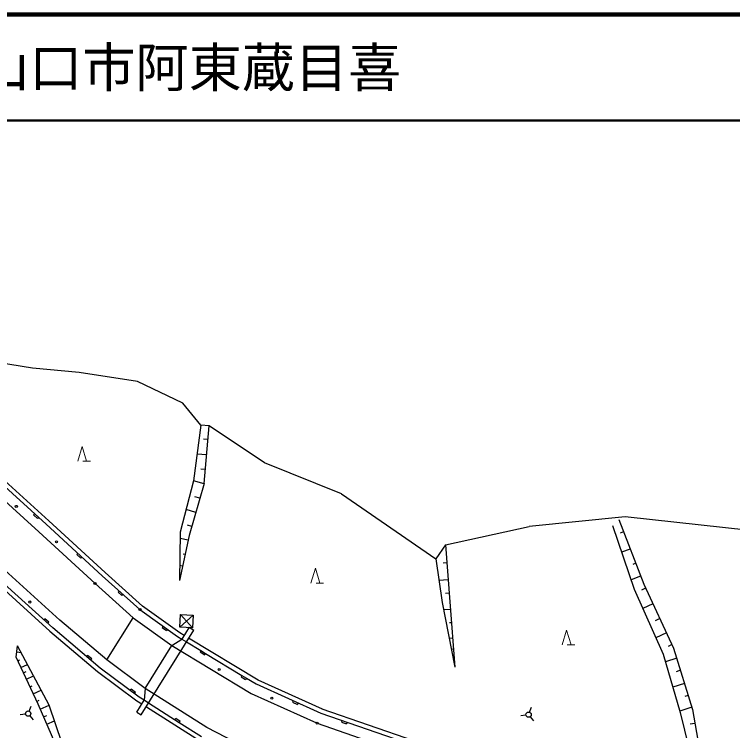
# Model space of a CAD drawing. Units: millimetres, scale not verified. Extents: x 40000 to 680000, y 20000 to 380000.
# Drawn here: x 408623 to 476218, y 312564 to 380000 of the extents above; entities that cross this region are included whole.
import ezdxf
from ezdxf.enums import TextEntityAlignment as Align

# ---------------------------------------------------------------- set-up
doc = ezdxf.new("R2010")
doc.units = ezdxf.units.MM
doc.header["$LTSCALE"] = 1000
for name, color, linetype, lineweight in [('M-BGD', 7, 'Continuous', 13), ('M-TTL', 2, 'Continuous', 140), ('M-TTL-LINE', 7, 'Continuous', 50)]:
    doc.layers.add(name, color=color, linetype=linetype, lineweight=lineweight)
doc.layers.add('M-TTL-TXT', color=7, linetype='Continuous')
doc.styles.add('ＭＳ ゴシック', font='')
doc.styles.get('ＭＳ ゴシック').set_extended_font_data('MS Gothic')

msp = doc.modelspace()

# ---------------------------------------------------------------- linework, layer by layer
at = {"layer": 'M-BGD', "lineweight": 25}
for p, q in [((410316, 346702), (401317, 348099)), ((414734, 346275), (410316, 346702)), ((420199, 345428), (414734, 346275)), ((424469, 343406), (420199, 345428)), ((426158, 341310), (424469, 343406)), ((426158, 341310), (425473, 336073)), ((426962, 341268), (426158, 341310)), ((426486, 335843), (426962, 341268)), ((432159, 337787), (426962, 341268)), ((426848, 339968), (426409, 340007)), ((412897, 322980), (396052, 338266)), ((426721, 338521), (425804, 338601)), ((412238, 322228), (395380, 337525)), ((405387, 337650), (411601, 332012)), ((411871, 332307), (405654, 337947)), ((439407, 334851), (432159, 337787)), ((395127, 337215), (411974, 321927)), ((404715, 336909), (410929, 331271)), ((426601, 337147), (426160, 337186)), ((425473, 336073), (424234, 331251)), ((426470, 335785), (425473, 336073)), ((426486, 335843), (425066, 330937)), ((439407, 334851), (448271, 328740)), ((426083, 334450), (425610, 334587)), ((425695, 333111), (424780, 333376)), ((410531, 332983), (410430, 332872)), ((410430, 332872), (410800, 332536)), ((410901, 332647), (410800, 332536)), ((466094, 332702), (457055, 331794)), ((479707, 331195), (466094, 332702)), ((411601, 332012), (416885, 327152)), ((417153, 327448), (411871, 332307)), ((425312, 331789), (424922, 331902)), ((465514, 332442), (467851, 326341)), ((410924, 331276), (416213, 326411)), ((424234, 331251), (424151, 326705)), ((449196, 330065), (457055, 331794)), ((464911, 331863), (466965, 325871)), ((465957, 331287), (465626, 331160)), ((425066, 330937), (424151, 326705)), ((424969, 330492), (424223, 330653)), ((449196, 330065), (448271, 328740)), ((449196, 330065), (449600, 324697)), ((414611, 329243), (414509, 329133)), ((424681, 329157), (424516, 329192)), ((466578, 329664), (465771, 329355)), ((414509, 329133), (414877, 328794)), ((414979, 328905), (414877, 328794)), ((448271, 328740), (448872, 324613)), ((424441, 328047), (424176, 328104)), ((449324, 328366), (448965, 328339)), ((467094, 328317), (466829, 328215)), ((420695, 324279), (417153, 327448)), ((416885, 327152), (420444, 323966)), ((449444, 326763), (448569, 326697)), ((467561, 327098), (466662, 326754)), ((416213, 326411), (419818, 323185)), ((466965, 325871), (469694, 319753)), ((468019, 325981), (467639, 325803)), ((467851, 326341), (470657, 320322)), ((418478, 325726), (418378, 325614)), ((418378, 325614), (418751, 325280)), ((418851, 325392), (418751, 325280)), ((449540, 325497), (449208, 325471)), ((448872, 324613), (450082, 318553)), ((449600, 324697), (450082, 318553)), ((468713, 324494), (467774, 324056)), ((420444, 323966), (423987, 321430)), ((424207, 321764), (420695, 324279)), ((449655, 323971), (449010, 323923)), ((417325, 319234), (419818, 323185)), ((419818, 323185), (423436, 320594)), ((424194, 322304), (424251, 323503)), ((424194, 322304), (425450, 323445)), ((424251, 323503), (425450, 323445)), ((424251, 323503), (425392, 322247)), ((425450, 323445), (425392, 322247)), ((469355, 323115), (468916, 322911)), ((411399, 322988), (411500, 323100)), ((411870, 322764), (411500, 323100)), ((411770, 322652), (411870, 322764)), ((417325, 319234), (412897, 322980)), ((449749, 322728), (449572, 322714)), ((411974, 321927), (416453, 318138)), ((416702, 318451), (412238, 322228)), ((420571, 314044), (425499, 322034)), ((422622, 322407), (422535, 322285)), ((422535, 322285), (422941, 321994)), ((423029, 322116), (422941, 321994)), ((425392, 322247), (424194, 322304)), ((424598, 321527), (424207, 321764)), ((425071, 322293), (424388, 321187)), ((425071, 322293), (425499, 322034)), ((469985, 321764), (469001, 321306)), ((423436, 320594), (424388, 321187)), ((423987, 321430), (424388, 321187)), ((424388, 321187), (424816, 320928)), ((431565, 317312), (425026, 321268)), ((449859, 321264), (449545, 321241)), ((408783, 319493), (408933, 320537)), ((411890, 314960), (408933, 320537)), ((420934, 316538), (423436, 320594)), ((423436, 320594), (430912, 316071)), ((424816, 320928), (426185, 320100)), ((470499, 320661), (470151, 320498)), ((408853, 319984), (409257, 319926)), ((426185, 320100), (426107, 319971)), ((426107, 319971), (426535, 319712)), ((426185, 320100), (426613, 319841)), ((426613, 319841), (426535, 319712)), ((426613, 319841), (430035, 317770)), ((449936, 320243), (449853, 320237)), ((469694, 319753), (471278, 314269)), ((470657, 320322), (472447, 314567)), ((410856, 315058), (408783, 319493)), ((408948, 319139), (409118, 319218)), ((415424, 319532), (415521, 319647)), ((415903, 319324), (415521, 319647)), ((415806, 319209), (415903, 319324)), ((420934, 316538), (417325, 319234)), ((470951, 319376), (469897, 319048)), ((409238, 318519), (409851, 318805)), ((420366, 315715), (416702, 318451)), ((409472, 318019), (409722, 318136)), ((409751, 317422), (410419, 317735)), ((416453, 318138), (420139, 315385)), ((430035, 317770), (429958, 317642)), ((430035, 317770), (430463, 317511)), ((471304, 318243), (470890, 318114)), ((429958, 317642), (430385, 317383)), ((430463, 317511), (430385, 317383)), ((430463, 317511), (431378, 316957)), ((437620, 314571), (431565, 317312)), ((410090, 316697), (410286, 316789)), ((410407, 316017), (411146, 316363)), ((419536, 316335), (419625, 316455)), ((420026, 316156), (419625, 316455)), ((420934, 316538), (420831, 315419)), ((426738, 312848), (420934, 316538)), ((431378, 316957), (437455, 314206)), ((471688, 317008), (470585, 316666)), ((419936, 316036), (420026, 316156)), ((420831, 315419), (420366, 315715)), ((430912, 316071), (437042, 313295)), ((472042, 315870), (471713, 315768)), ((410736, 315315), (410955, 315418)), ((412442, 311446), (410856, 315058)), ((420139, 315385), (420622, 315078)), ((420149, 314312), (420831, 315419)), ((421253, 315150), (420831, 315419)), ((424147, 313310), (421253, 315150)), ((434872, 315376), (434810, 315239)), ((434810, 315239), (435266, 315033)), ((435327, 315169), (435266, 315033)), ((410008, 314398), (410189, 314864)), ((411059, 314595), (411890, 314960)), ((413113, 311362), (411890, 314960)), ((421043, 314810), (426042, 311631)), ((446307, 311564), (437586, 314584)), ((457104, 314300), (457284, 314766)), ((472384, 314768), (471237, 314411)), ((472447, 314567), (473795, 306699)), ((409671, 314127), (409177, 314050)), ((410075, 313970), (410388, 313581)), ((411378, 313869), (411666, 313996)), ((420149, 314312), (420571, 314044)), ((423725, 313578), (423806, 313705)), ((424228, 313437), (423806, 313705)), ((437455, 314206), (446185, 311183)), ((456766, 314028), (456272, 313952)), ((457170, 313872), (457484, 313482)), ((471278, 314269), (473228, 306337)), ((411681, 313178), (412390, 313489)), ((424147, 313310), (424228, 313437)), ((426240, 311979), (424147, 313310)), ((437128, 313261), (445858, 310238)), ((439458, 313513), (439409, 313371)), ((439409, 313371), (439881, 313207)), ((439930, 313349), (439881, 313207)), ((472673, 313249), (472219, 313171)), ((432687, 309803), (426738, 312848))]:
    msp.add_line(p, q, dxfattribs=at)
at = {"layer": 'M-BGD'}
for p, q in [((414583, 337919), (415003, 339319)), ((415003, 339319), (415423, 337919)), ((415773, 337919), (415073, 337919)), ((436532, 326457), (436952, 327857)), ((436952, 327857), (437372, 326457)), ((437722, 326457), (437022, 326457)), ((460167, 320637), (460587, 322037)), ((460587, 322037), (461007, 320637)), ((461357, 320637), (460657, 320637))]:
    msp.add_line(p, q, dxfattribs=at)
at = {"layer": 'M-BGD', "lineweight": 25}
for centre, radius in [((408808, 333675), 100), ((412591, 330337), 100), ((416211, 326414), 100), ((410084, 324671), 100), ((420443, 323969), 100), ((427894, 318320), 100), ((432859, 315616), 100), ((409918, 314165), 250), ((457013, 314067), 250), ((437126, 313264), 100)]:
    msp.add_circle(centre, radius, dxfattribs=at)
at = {"layer": 'M-TTL'}
msp.add_line((680000, 380000), (40000, 380000), dxfattribs=at)
at = {"layer": 'M-TTL-LINE'}
msp.add_line((40000, 370000), (680000, 370000), dxfattribs=at)

# ---------------------------------------------------------------- texts
at = {"layer": 'M-TTL-TXT', "style": 'ＭＳ ゴシック'}
msp.add_text('山口市阿東蔵目喜', height=3666, dxfattribs=at).set_placement((405024, 375000), align=Align.MIDDLE_LEFT)

doc.saveas('drawing.dxf')
